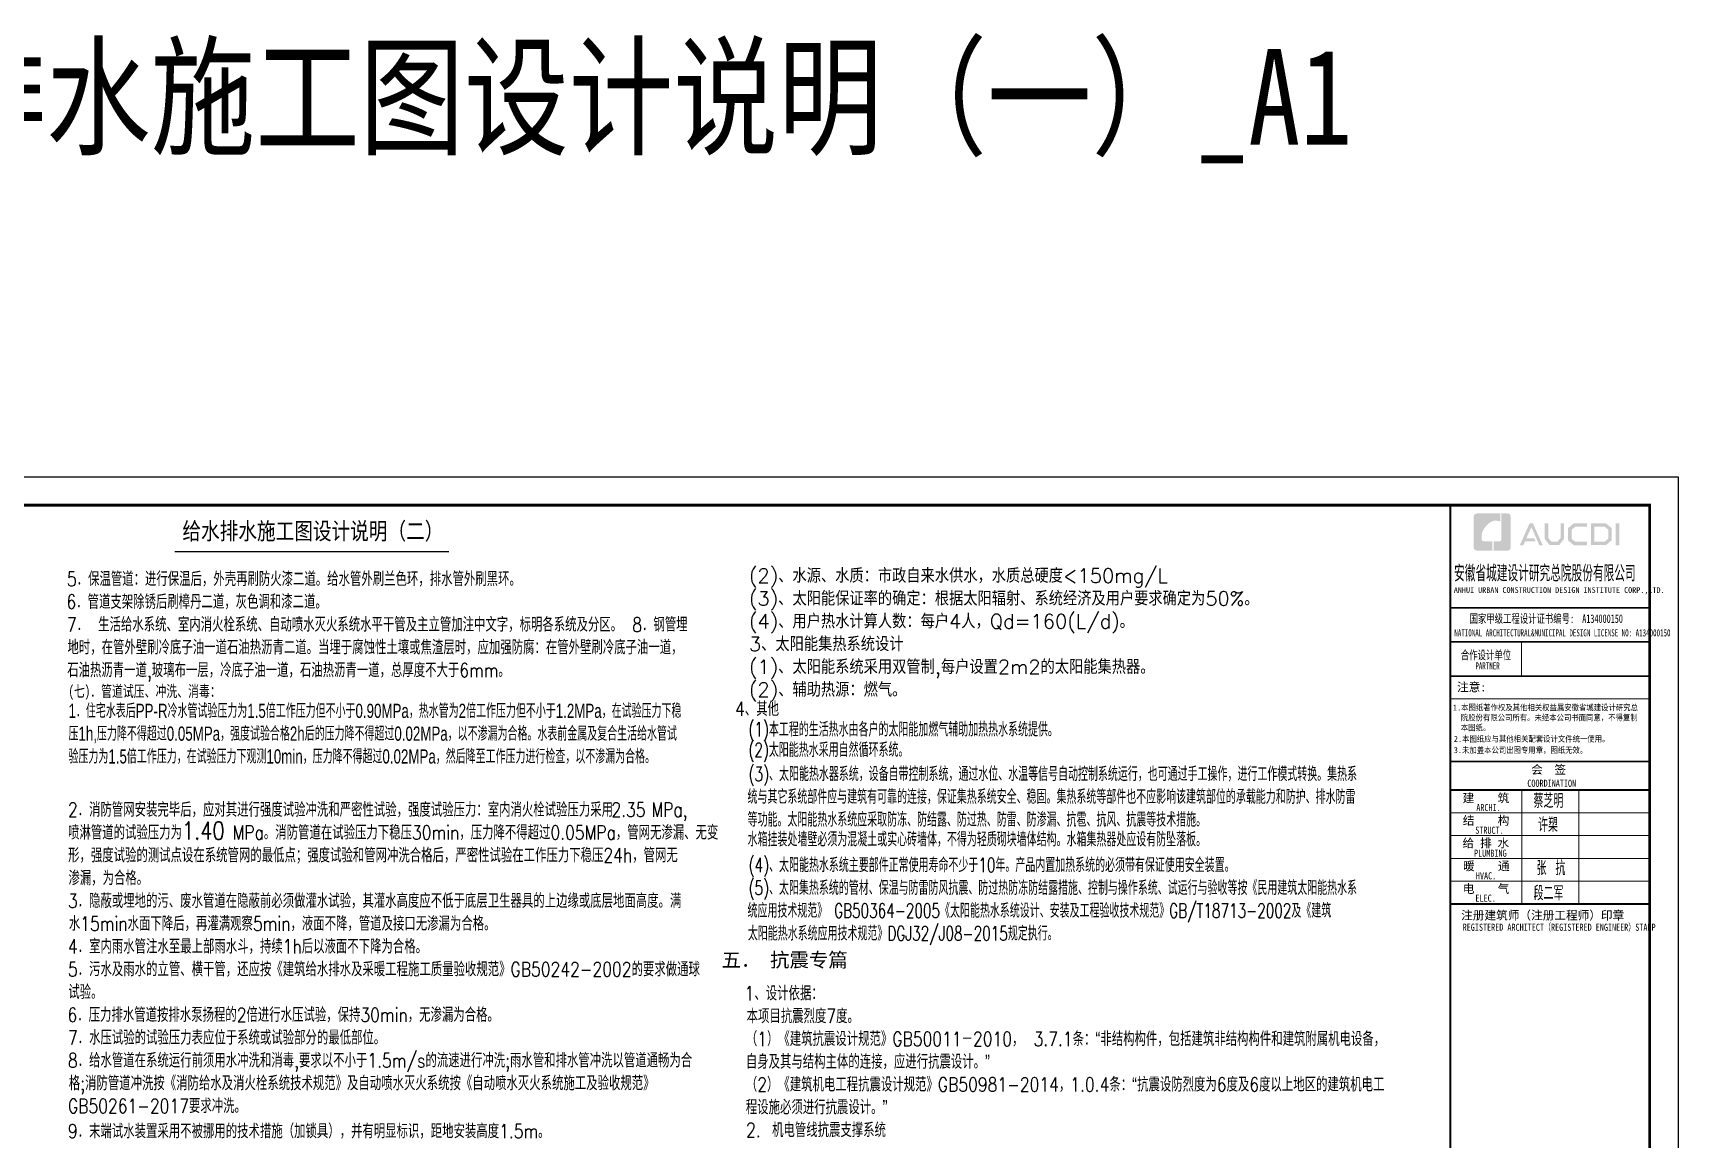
# Model space of a CAD drawing. Extents: x 27938 to 1507990, y 110129 to 923079.
# Drawn here: x 518359 to 576137, y 541804 to 580637 of the extents above; entities that cross this region are included whole.
import ezdxf

# ---------------------------------------------------------------- set-up
doc = ezdxf.new("R2010")
doc.units = 0
doc.header["$LTSCALE"] = 1000
doc.header["$MEASUREMENT"] = 0
for name, color, linetype in [('0s-水标注', 7, 'Continuous'), ('0s_水标注', 7, 'Continuous'), ('PUB_TEXT', 4, 'Continuous'), ('图框', 140, 'Continuous'), ('图签文字', 147, 'Continuous'), ('导图字', 7, 'Continuous')]:
    doc.layers.add(name, color=color, linetype=linetype)
doc.layers.add('yichutu', color=7, linetype='Continuous', true_color=0xffffff, plot=False)
doc.styles.add('-黑体', font='simhei.ttf', dxfattribs={"width": 0.8})
doc.styles.add('HT', font='simhei.ttf')
doc.styles.add('HZ', font='txt', dxfattribs={"bigfont": 'hztxt'})
doc.styles.add('HZTXT', font='COMPLEX', dxfattribs={"width": 0.7, "bigfont": 'HZTXT'})
doc.styles.add('建筑图签-1', font='simhei.ttf', dxfattribs={"width": 0.7})
doc.styles.add('建筑图签-2', font='TXT.shx', dxfattribs={"width": 0.5, "bigfont": 'HZTXT.shx'})
doc.styles.add('黑体', font='simhei.ttf')

# ---------------------------------------------------------------- blocks, each defined once
blk = doc.blocks.new('院标1')
h = blk.add_hatch(color=150)
h.dxf.hatch_style = 1
h.set_gradient(color1=(33, 113, 253), color2=(33, 113, 253), tint=1, name='INVCURVED')
edge = h.paths.add_edge_path()
edge.add_spline(control_points=[(116373, 648379), (116379, 648379), (116382, 648379), (116391, 648379), (116391, 648379), (116391, 648379), (116616, 648379), (116616, 648379), (116616, 648379), (116616, 648379), (116616, 648054), (116616, 648054), (116616, 648054), (116616, 648054), (116108, 648054), (116108, 648054), (116108, 648054), (116028, 648054), (115963, 648111), (115963, 648199), (115963, 648199), (115963, 648199), (115963, 649215), (115963, 649215), (115963, 649215), (115963, 649295), (116018, 649360), (116108, 649360), (116108, 649360), (116108, 649360), (116897, 649360), (116897, 649360), (116897, 649360), (116897, 649360), (116897, 649080), (116897, 649080), (116897, 649080), (116897, 649080), (116566, 649140), (116356, 648859), (116356, 648859), (116245, 648719), (116240, 648545), (116247, 648466), (116247, 648466), (116254, 648386), (116247, 648466), (116247, 648466), (116247, 648466), (116247, 648466), (116258, 648374), (116373, 648379)], knot_values=[0, 0, 0, 0, 0.071429, 0.071429, 0.071429, 0.107143, 0.142857, 0.142857, 0.142857, 0.178571, 0.214286, 0.214286, 0.214286, 0.25, 0.285714, 0.285714, 0.285714, 0.321429, 0.357143, 0.357143, 0.357143, 0.392857, 0.428571, 0.428571, 0.428571, 0.464286, 0.5, 0.5, 0.5, 0.535714, 0.571429, 0.571429, 0.571429, 0.607143, 0.642857, 0.642857, 0.642857, 0.678571, 0.714286, 0.714286, 0.714286, 0.75, 0.785714, 0.785714, 0.785714, 0.821429, 0.857143, 0.857143, 0.857143, 0.928571, 1, 1, 1, 1], degree=3, periodic=0)
h = blk.add_hatch(color=150)
h.dxf.hatch_style = 1
h.set_gradient(color1=(33, 113, 253), color2=(33, 113, 253), tint=1, name='INVCURVED')
edge = h.paths.add_edge_path()
edge.add_spline(control_points=[(117268, 649215), (117268, 649215), (117268, 648199), (117268, 648199), (117268, 648199), (117268, 648114), (117212, 648054), (117123, 648054), (117123, 648054), (117123, 648054), (116663, 648054), (116663, 648054), (116663, 648054), (116663, 648054), (116663, 648379), (116663, 648379), (116663, 648379), (116663, 648379), (116865, 648379), (116865, 648379), (116865, 648379), (116907, 648379), (116941, 648413), (116941, 648455), (116941, 648455), (116941, 648455), (116941, 649360), (116941, 649360), (116941, 649360), (116941, 649360), (117123, 649360), (117123, 649360), (117123, 649360), (117204, 649360), (117268, 649306), (117268, 649215)], knot_values=[0, 0, 0, 0, 0.1, 0.1, 0.1, 0.15, 0.2, 0.2, 0.2, 0.25, 0.3, 0.3, 0.3, 0.35, 0.4, 0.4, 0.4, 0.45, 0.5, 0.5, 0.5, 0.55, 0.6, 0.6, 0.6, 0.65, 0.7, 0.7, 0.7, 0.75, 0.8, 0.8, 0.8, 0.9, 1, 1, 1, 1], degree=3, periodic=0)
blk = doc.blocks.new('TK')
at = {"layer": '图框'}
h = blk.add_hatch(color=256, dxfattribs=at)
h.paths.add_polyline_path([(547288, 547072), (547414, 547072), (547414, 546302), (547288, 546302)])
h.paths.add_polyline_path([(546536, 546956), (546536, 546430), (546896, 546430), (547020, 546536), (547020, 546855), (546900, 546956)], flags=16)
h.paths.add_polyline_path([(546418, 547074), (546418, 546311), (546940, 546311), (547138, 546482), (547138, 546910), (546943, 547074)])
h.paths.add_polyline_path([(546275, 547077), (546275, 546962), (545868, 546962), (545735, 546851), (545735, 546531), (545868, 546429), (546277, 546429), (546277, 546307), (545813, 546307), (545611, 546481), (545611, 546910), (545809, 547077)])
h.paths.add_polyline_path([(544792, 547075), (544912, 547075), (544912, 546565), (545026, 546433), (545237, 546433), (545351, 546565), (545351, 547075), (545465, 547075), (545465, 546528), (545301, 546311), (544963, 546311), (544792, 546530)])
h.paths.add_polyline_path([(544260, 547074), (544377, 547074), (544719, 546310), (544603, 546310), (544322, 546944), (544147, 546556), (544418, 546556), (544479, 546440), (544098, 546440), (544039, 546308), (543916, 546308)])
for p, q in [((541480, 544114), (548480, 544114)), ((541480, 544114), (548480, 544114)), ((541480, 542914), (548480, 542914))]:
    blk.add_line(p, q, dxfattribs=at)
blk.add_lwpolyline([(465375, 548714), (549475, 548714), (549475, 489314), (465375, 489314)], close=True, dxfattribs=at)
blk.add_lwpolyline([(465375, 548714), (549475, 548714), (549475, 489314), (465375, 489314)], close=True, dxfattribs=at)
at = {"layer": '图框', "const_width": 100}
blk.add_lwpolyline([(548475, 490314), (548475, 547714), (467875, 547714), (467875, 490314)], close=True, dxfattribs=at)
at = {"layer": '图框'}
for points, const_width in [([(541480, 490314), (541480, 547714)], 70), ([(541480, 544114), (548480, 544114)], 60), ([(541480, 542914), (548480, 542914)], 60), ([(541480, 542914), (548480, 542914)], 60), ([(543980, 542914), (543980, 541714)], 35), ([(541480, 541714), (548480, 541714)], 60), ([(541480, 541714), (548480, 541714)], 60), ([(541480, 540913), (548480, 540913)], 35), ([(541488, 538714), (548488, 538714)], 60), ([(541488, 537714), (548488, 537714)], 70), ([(541488, 537714), (548488, 537714)], 70), ([(543988, 537714), (543988, 533714)], 35), ([(545988, 537714), (545988, 533714)], 35), ([(541488, 536914), (548488, 536914)], 35), ([(541488, 536114), (548488, 536114)], 35), ([(541488, 535314), (548488, 535314)], 35), ([(541488, 534514), (548488, 534514)], 35), ([(541488, 533714), (548488, 533714)], 70)]:
    blk.add_lwpolyline(points, dxfattribs=dict(at, const_width=const_width))
blk.add_blockref('院标1', (426331, -101935))
for s, height, style, width, p in [('ANHUI URBAN CONSTRUCTION DESIGN INSTITUTE CORP.,LTD.', 200, '建筑图签-1', 0.91, (541598, 544636)), ('NATIONAL ARCHITECTURAL&MUNICIPAL DESIGN LICENSE NO: A134000150', 250, '建筑图签-1', 0.6, (541617, 543108)), ('PARTNER', 250, '建筑图签-1', 0.6, (542355, 541947)), ('1.本图纸著作权及其他相关权益属安徽省城建设计研究总', 210, 'HT', 0.88, (541566, 540507)), ('院股份有限公司所有。未经本公司书面同意，不得复制', 210, 'HT', 0.88, (541845, 540153)), (' 2.本图纸应与其他相关配套设计文件统一使用。 ', 210, 'HT', 0.88, (541455, 539406)), ('本图纸。', 210, 'HT', 0.88, (541845, 539803)), ('3.未加盖本公司出图专用章，图纸无效。', 210, 'HT', 0.88, (541598, 539011)), ('COORDINATION', 250, '建筑图签-1', 0.7, (544180, 537827)), ('ARCHI.', 250, '建筑图签-1', 0.7, (542389, 536975)), ('STRUCT.', 250, '建筑图签-1', 0.7, (542350, 536179)), ('PLUMBING', 250, '建筑图签-1', 0.7, (542309, 535372)), ('HVAC.', 250, '建筑图签-1', 0.7, (542374, 534579)), ('ELEC.', 250, '建筑图签-1', 0.7, (542358, 533794)), ('REGISTERED ARCHITECT（REGISTERED ENGINEER）STAMP', 250, '建筑图签-1', 0.7, (541909, 532772))]:
    blk.add_text(s, height=height, dxfattribs=dict(at, style=style, width=width)).set_placement(p)
at = {"layer": '图签文字', "color": 7, "style": '建筑图签-1'}
for s, height, width, p in [('安徽省城建设计研究总院股份有限公司', 500, 0.55, (541608, 545091)), ('国家甲级工程设计证书编号:  A134000150', 300, 0.7, (542152, 543581)), ('合作设计单位', 300, 0.7, (541845, 542304))]:
    blk.add_text(s, height=height, dxfattribs=dict(at, width=width)).set_placement(p)
for s, p in [('注意:', (541711, 541177)), ('会  签', (544315, 538281)), ('建    筑', (541910, 537280)), ('结    构', (541914, 536493)), ('给 排 水', (541905, 535699)), ('暖    通', (541923, 534896)), ('电    气', (541913, 534096)), ('注册建筑师（注册工程师）印章', (541855, 533167))]:
    blk.add_text(s, height=300, dxfattribs=at).set_placement(p)
at = {"layer": '图签文字', "color": 1, "style": '建筑图签-2', "width": 0.7}
for s, p in [('蔡芝明', (544395, 537085)), ('许槊', (544555, 536242)), ('张 抗', (544505, 534724)), ('段二军', (544401, 533845))]:
    blk.add_text(s, height=500, dxfattribs=at).set_placement(p)
blk = doc.blocks.new('yct-841-594-84100-59399.9999999999-100-1000.0')
at = {"layer": 'yichutu', "color": 7, "true_color": 0xffffff}
blk.add_lwpolyline([(0, 0), (0, 59400), (84100, 59400), (84100, 0)], close=True, dxfattribs=at)

msp = doc.modelspace()

# ---------------------------------------------------------------- linework, layer by layer
at = {"layer": '0s_水标注', "const_width": 50}
msp.add_lwpolyline([(523343.1, 562421.7), (532966.4, 562421.7)], dxfattribs=at)

# ---------------------------------------------------------------- block references
msp.add_blockref('TK', (26661.9, 16343.3))
at = {"layer": 'yichutu'}
msp.add_blockref('yct-841-594-84100-59399.9999999999-100-1000.0', (492036.9, 505657), dxfattribs=at)

# ---------------------------------------------------------------- texts
at = {"layer": '0s-水标注', "insert": (542543.2, 549177.3), "char_height": 500, "width": 14500, "attachment_point": 1, "style": 'HZ'}
msp.add_mtext('\\P{\\fSimHei|b0|i0|c134|p2;五． 抗震专篇}', dxfattribs=at)
at = {"layer": '0s_水标注', "width": 0.8}
for s, height, style, p in [('给水排水施工图设计说明（二）', 600, '-黑体', (523609.4, 562850.7)), ('5．保温管道：进行保温后，外壳再刷防火漆二道。给水管外刷兰色环，排水管外刷黑环。', 500, 'HZ', (519551.6, 561216.9)), ('6．管道支架除锈后刷樟丹二道，灰色调和漆二道。', 500, 'HZ', (519537.3, 560416.9)), ('7． 生活给水系统、室内消火栓系统、自动喷水灭火系统水平干管及主立管加注中文字，标明各系统及分区。 8．钢管埋', 500, 'HZ', (519551.6, 559616.9)), ('地时，在管外壁刷冷底子油一道石油热沥青二道。当埋于腐蚀性土壤或焦渣层时，应加强防腐：在管外壁刷冷底子油一道，', 500, 'HZ', (519572.4, 558816.9)), ('石油热沥青一道,玻璃布一层，冷底子油一道，石油热沥青一道，总厚度不大于6mm。', 500, 'HZ', (519563, 558016.9)), ('1、设计依据：', 500, 'HZ', (543353.9, 546671.3)), ('本项目抗震烈度7度。', 500, 'HZ', (543423.5, 545871.3)), ('（1）《建筑抗震设计规范》GB50011－2010， 3.7.1条：“非结构构件，包括建筑非结构构件和建筑附属机电设备，', 500, 'HZ', (543396.7, 545071.3)), ('自身及其与结构主体的连接，应进行抗震设计。”', 500, 'HZ', (543396.7, 544271.3)), ('（2）《建筑机电工程抗震设计规范》GB50981-2014，1.0.4条：“抗震设防烈度为6度及6度以上地区的建筑机电工', 500, 'HZ', (543396.7, 543471.3))]:
    msp.add_text(s, height=height, dxfattribs=dict(at, style=style)).set_placement(p)
at = {"layer": '0s_水标注', "color": 0, "style": 'HZ', "width": 0.8}
for s, p in [('4、其他', (543019, 556657.2)), ('格;消防管道冲洗按《消防给水及消火栓系统技术规范》及自动喷水灭火系统按《自动喷水灭火系统施工及验收规范》', (519618.9, 543517)), ('GB50261-2017要求冲洗。', (519588.7, 542717)), ('程设施必须进行抗震设计。”', (543396.7, 542671.3)), ('9．末端试水装置采用不被挪用的技术措施（加锁具），并有明显标识，距地安装高度1.5m。', (519588.7, 541831.9)), ('2.\u3000机电管线抗震支撑系统', (543403.1, 541871.3))]:
    msp.add_text(s, height=500, dxfattribs=at).set_placement(p)
at = {"layer": '0s_水标注', "color": 7}
for s, height, style, width, p in [('(3)、太阳能热水器系统，设备自带控制系统，通过水位、水温等信号自动控制系统运行，也可通过手工操作，进行工作模式转换。集热系', 500, 'HZTXT', 0.7, (543491.8, 554371.4)), ('统与其它系统部件应与建筑有可靠的连接，保证集热系统安全、稳固。集热系统等部件也不应影响该建筑部位的承载能力和防护、排水防雷', 500, 'HZTXT', 0.7, (543456, 553571.4)), ('2．消防管网安装完毕后，应对其进行强度试验冲洗和严密性试验，强度试验压力：室内消火栓试验压力采用', 500, 'HZ', 0.8, (519588.7, 553117)), ('2.35', 500, 'HZ', 0.8, (538674.4, 553117)), ('MPa,', 500, 'HZ', 0.8, (540080.2, 553121)), ('1.40', 625, 'HZ', 0.8, (523593.7, 552317)), ('等功能。太阳能热水系统应采取防冻、防结露、防过热、防雷、防渗漏、抗雹、抗风、抗震等技术措施。', 500, 'HZTXT', 0.7, (543458.8, 552771.4)), ('喷淋管道的试验压力为', 500, 'HZ', 0.8, (519593.7, 552317)), ('MPa。消防管道在试验压力下稳压30min，压力降不得超过0.05MPa，管网无渗漏、无变', 500, 'HZ', 0.8, (525373.7, 552317)), ('形，强度试验的测试点设在系统管网的最低点；强度试验和管网冲洗合格后，严密性试验在工作压力下稳压24h，管网无', 500, 'HZ', 0.8, (519593.7, 551517)), ('渗漏，为合格。', 500, 'HZ', 0.8, (519606.3, 550717)), ('(4)、太阳能热水系统主要部件正常使用寿命不少于10年。产品内置加热系统的必须带有保证使用安全装置。', 500, 'HZTXT', 0.7, (543491.8, 551174.5)), ('(5)、太阳集热系统的管材、保温与防雷防风抗震、防过热防冻防结露措施、控制与操作系统、试运行与验收等按《民用建筑太阳能热水系', 500, 'HZTXT', 0.7, (543491.8, 550374.5)), ('3．隐蔽或埋地的污、废水管道在隐蔽前必须做灌水试验，其灌水高度应不低于底层卫生器具的上边缘或底层地面高度。满', 500, 'HZ', 0.8, (519588.7, 549917)), ('统应用技术规范》 GB50364-2005《太阳能热水系统设计、安装及工程验收技术规范》GB/T18713-2002及《建筑', 500, 'HZTXT', 0.7, (543456, 549574.5)), ('水15min水面下降后，再灌满观察5min，液面不降，管道及接口无渗漏为合格。', 500, 'HZ', 0.8, (519622.1, 549117)), ('太阳能热水系统应用技术规范》DGJ32/J08-2015规定执行。', 500, 'HZTXT', 0.7, (543467, 548774.5)), ('4．室内雨水管注水至最上部雨水斗，持续1h后以液面不下降为合格。', 500, 'HZ', 0.8, (519588.7, 548317)), ('5．污水及雨水的立管、横干管，还应按《建筑给水排水及采暖工程施工质量验收规范》GB50242-2002的要求做通球', 500, 'HZ', 0.8, (519588.7, 547517)), ('试验。', 500, 'HZ', 0.8, (519603.2, 546717)), ('6．压力排水管道按排水泵扬程的2倍进行水压试验，保持30min，无渗漏为合格。', 500, 'HZ', 0.8, (519574.4, 545917)), ('7．水压试验的试验压力表应位于系统或试验部分的最低部位。', 500, 'HZ', 0.8, (519588.7, 545117)), ('8．给水管道在系统运行前须用水冲洗和消毒,要求以不小于1.5m/s的流速进行冲洗;雨水管和排水管冲洗以管道通畅为合', 500, 'HZ', 0.8, (519588.7, 544317))]:
    msp.add_text(s, height=height, dxfattribs=dict(at, style=style, width=width)).set_placement(p)
at = {"layer": '0s_水标注', "color": 1, "style": 'HZTXT', "width": 0.7}
msp.add_text('水箱挂装处墙壁必须为混凝土或实心砖墙体，不得为轻质砌块墙体结构。水箱集热器处应设有防坠落板。', height=500, dxfattribs=at).set_placement((543458.8, 552076.7))
at = {"layer": '0s_水标注', "color": 0, "insert": (543505, 561833.3), "char_height": 500, "width": 21570.464, "attachment_point": 1, "line_spacing_factor": 0.96, "style": 'HZ'}
msp.add_mtext('(2)、水源、水质：市政自来水供水，水质总硬度<150mg/L\\P(3)、太阳能保证率的确定：根据太阳辐射、系统经济及用户要求确定为50%。\\P(4)、用户热水计算人数：每户4人，Qd=160(L/d)。\\P3、太阳能集热系统设计\\P(1)、太阳能系统采用双管制,每户设置2m2的太阳能集热器。\\P(2)、辅助热源：燃气。', dxfattribs=at)
at = {"layer": '0s_水标注', "insert": (519608.7, 557728.4), "char_height": 500, "width": 21570.464, "attachment_point": 1, "line_spacing_factor": 0.96, "style": 'HZTXT'}
msp.add_mtext('{\\fSimHei|b0|i0|c134|p2;\\H0.8x;\\C7;(七)．管道试压、冲洗、消毒：\\P\\Fros,hztxt|c134;\\H1.25x;1．住宅水表后PP-R冷水管试验压力为1.5倍工作压力但不小于0.90MPa，热水管为2倍工作压力但不小于1.2MPa，在试验压力下稳压1h,压力降不得超过0.05MPa，强度试验合格2h后的压力降不得超过0.02MPa，以不渗漏为合格。水表前金属及复合生活给水管试验压力为1.5倍工作压力，在试验压力下观测10min，压力降不得超过0.02MPa，然后降至工作压力进行检查，以不渗漏为合格。}', dxfattribs=at)
at = {"layer": 'PUB_TEXT', "color": 0, "style": 'HZ', "width": 0.7}
for s, p in [('(1)本工程的生活热水由各户的太阳能加燃气辅助加热热水系统提供。', (543485.6, 555935.8)), ('(2)太阳能热水采用自然循环系统。', (543485.6, 555218.9))]:
    msp.add_text(s, height=500, dxfattribs=at).set_placement(p)
at = {"layer": '导图字', "color": 1, "style": '黑体', "width": 0.8}
msp.add_text('水施_02_给水排水施工图设计说明（一）_A1', height=3364.726, dxfattribs=at).set_placement((493137.9, 576708.6))

doc.saveas('drawing.dxf')
